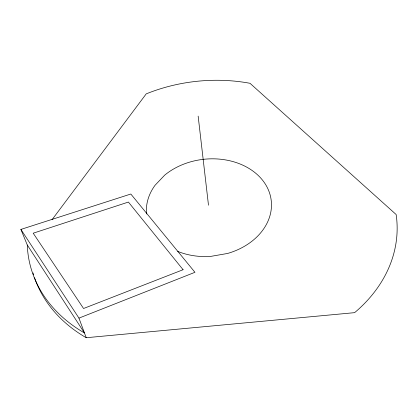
<?xml version="1.0" encoding="UTF-8"?>
<svg xmlns="http://www.w3.org/2000/svg" width="418" height="418" viewBox="0 0 418 418"><rect width="100%" height="100%" fill="white"/><g stroke="black" fill="none" stroke-linecap="round" stroke-linejoin="round"><path stroke-width="0.63" d="M52.015 219.743L146.206 93.883A144.764 109.683 -6.5 0 1 250.001 83.297L396.149 214.533A151.953 120.243 -3 0 1 354.6 312.659L86.223 337.723A152.486 120.812 -9.5 0 1 34.527 277.73M20.9 229.414L78.96 318.119L194.95 272.306L130.824 194.025L20.9 229.414L27.285 245L84.457 332.963A153.719 121.126 -9.5 0 1 27.285 245M78.96 318.119L86.223 337.723M198.148 116.11L208.488 205.207M177.697 251.39A62.716 48.687 -6.4 0 0 210.588 256.417L227.549 253.465A62.716 48.687 -6.4 0 0 262.447 180.059A62.716 48.687 -6.4 0 0 164.687 175.147L155.036 185.294A62.716 48.687 -6.4 0 0 146.519 213.969M33.576 274.825A152.486 120.812 -9.5 0 1 33.012 272.938M183.089 269.714L83.563 308.5L33.2 233.202L128.404 202.066L183.089 269.714"/></g></svg>
